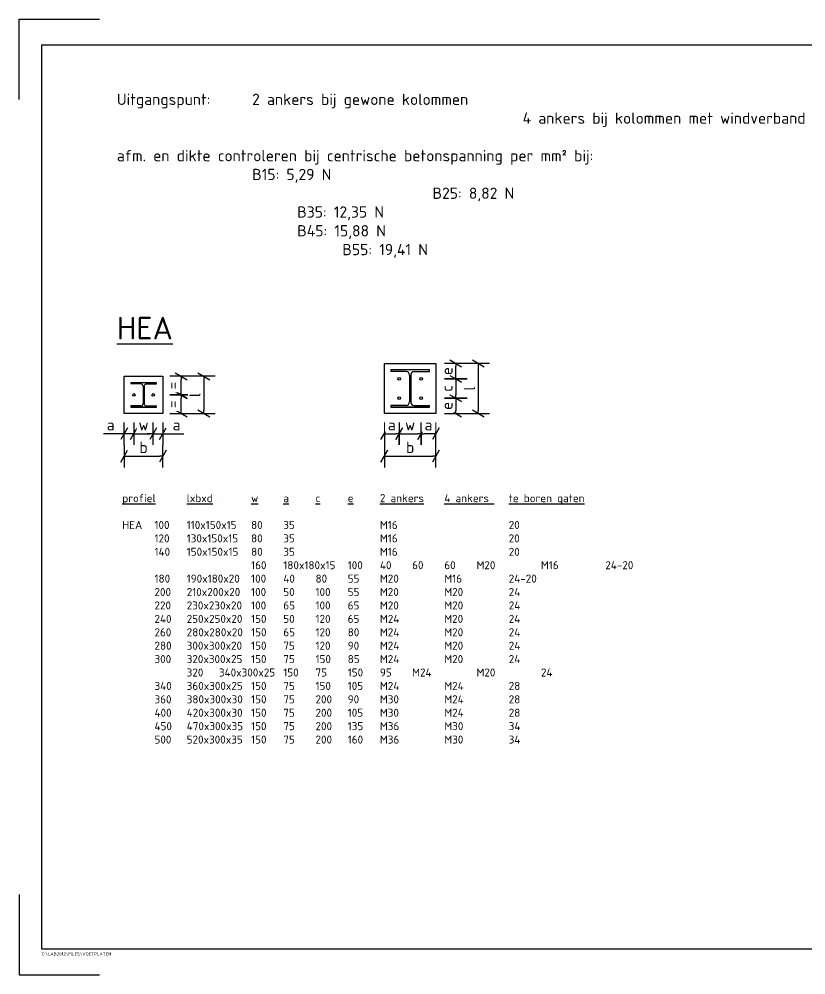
# Model space of a CAD drawing. Header units: millimetres. Extents: x -21000 to 0, y 0 to 14850.
# Drawn here: x -21000 to -8785, y 0 to 14850 of the extents above; entities that cross this region are included whole.
import ezdxf

# ---------------------------------------------------------------- set-up
doc = ezdxf.new("R2010")
doc.units = ezdxf.units.MM
for name, color, linetype in [('AC-0100-SYMBOOL-co-25', 7, 'Continuous'), ('AC-0200-MAAT', 7, 'Continuous'), ('AC-0200-MAAT @ 50', 7, 'Continuous'), ('AC-0300-TEKST-25', 7, 'Continuous'), ('AC-0300-TEKST-35', 2, 'Continuous'), ('AC-0300-TEKST-70', 4, 'Continuous'), ('AC-2100-STAAL-PROF-co-35', 2, 'Continuous')]:
    doc.layers.add(name, color=color, linetype=linetype)
doc.styles.get("Standard").update_dxf_attribs({"font": 'isocpeur.ttf'})
doc.dimstyles.new('STIJL A', dxfattribs={"dimtxt": 3.5, "dimasz": 1, "dimexe": 2.5, "dimexo": 2.5, "dimgap": 1, "dimtad": 1, "dimdec": 0, "dimdsep": 46, "dimtxsty": 'Standard', "dimblk": 'MAATPUNT', "dimcen": 2.5, "dimse1": 1, "dimse2": 1, "dimclrt": 2, "dimadec": 0, "dimazin": 0, "dimtfac": 1, "dimtmove": 0, "dimatfit": 3, "dimldrblk": 'DOT', "dimfxl": 1, "dimtvp": 1, "dimtfill": 1, "dimarcsym": 0})

# ---------------------------------------------------------------- blocks, each defined once
blk = doc.blocks.new('*U8')
at = {"layer": 'AC-2100-STAAL-PROF-co-35'}
for p, q in [((78.7, 180), (0, 180)), ((96.7, 162), (96.7, 28)), ((103.2, 162), (103.2, 28)), ((121.2, 180), (200, 180)), ((78.7, 10), (0, 10)), ((200, 0), (0, 0)), ((121.2, 10), (200, 10))]:
    blk.add_line(p, q, dxfattribs=at)
for points in [[(200, 180), (200, 190), (0, 190), (0, 180)], [(0, 10), (0, 0), (200, 0), (200, 10)]]:
    blk.add_lwpolyline(points, dxfattribs=at)
for centre, start, end in [((78.7, 162), 0, 90), ((121.2, 162), 90, 180), ((78.7, 28), 270, 0), ((121.2, 28), 180, 270)]:
    blk.add_arc(centre, 18, start, end, dxfattribs=at)
at = {"layer": 'AC-2100-STAAL-PROF-co-35', "lineweight": 0}
blk.add_point((100, 95), dxfattribs=at)
blk = doc.blocks.new('*U2')
at = {"layer": 'AC-2100-STAAL-PROF-co-35'}
for p, q in [((118.7, 276), (0, 276)), ((145.7, 249), (145.7, 41)), ((154.2, 249), (154.2, 41)), ((181.2, 276), (300, 276)), ((118.7, 14), (0, 14)), ((300, 0), (0, 0)), ((181.2, 14), (300, 14))]:
    blk.add_line(p, q, dxfattribs=at)
for points in [[(300, 276), (300, 290), (0, 290), (0, 276)], [(0, 14), (0, 0), (300, 0), (300, 14)]]:
    blk.add_lwpolyline(points, dxfattribs=at)
for centre, start, end in [((118.7, 249), 0, 90), ((181.2, 249), 90, 180), ((118.7, 41), 270, 0), ((181.2, 41), 180, 270)]:
    blk.add_arc(centre, 27, start, end, dxfattribs=at)
at = {"layer": 'AC-2100-STAAL-PROF-co-35', "lineweight": 0}
blk.add_point((150, 145), dxfattribs=at)
blk = doc.blocks.new('_Oblique')
at = {"color": 0, "linetype": 'ByBlock', "lineweight": -2}
blk.add_line((-0.5, -0.5), (0.5, 0.5), dxfattribs=at)
blk = doc.blocks.new('MAATPUNT')
for p, q in [((0, -3.5), (0, 3.5)), ((0, 0), (-1, 0))]:
    blk.add_line(p, q)
at = {"xscale": 3.000000000000007, "yscale": 3, "zscale": 3, "rotation": 195.0000000102671}
blk.add_blockref('_Oblique', (0, 0), dxfattribs=at)
blk = doc.blocks.new('*D10')
at = {"layer": 'AC-0200-MAAT', "color": 0, "lineweight": -2}
blk.add_line((-15279, 8409), (-15149, 8409), dxfattribs=at)
at = {"layer": 'Defpoints', "color": 0}
blk.add_point((-15099, 8961), dxfattribs=at)
at = {"layer": 'AC-0200-MAAT', "color": 0, "lineweight": -2, "xscale": 50, "yscale": 50, "zscale": 50, "rotation": 180}
blk.add_blockref('MAATPUNT', (-15329, 8409), dxfattribs=at)
at = {"layer": 'AC-0200-MAAT', "color": 0, "lineweight": -2, "xscale": 50, "yscale": 50, "zscale": 50}
blk.add_blockref('MAATPUNT', (-15099, 8409), dxfattribs=at)
at = {"layer": 'AC-0200-MAAT', "color": 2, "insert": (-15214, 8546), "char_height": 175, "attachment_point": 5, "bg_fill": 3, "box_fill_scale": 1.1, "bg_fill_color": 256, "bg_fill_true_color": 13158600, "bg_fill_transparency": 552}
blk.add_mtext('a', dxfattribs=at)
at = {"layer": 'Defpoints', "color": 0}
for p in [(-15329, 8721), (-15099, 8409)]:
    blk.add_point(p, dxfattribs=at)
blk = doc.blocks.new('_DOT')
at = {"color": 0, "linetype": 'ByBlock', "lineweight": -2}
blk.add_line((-0.5, 0), (-1, 0), dxfattribs=at)
at = {"color": 0, "linetype": 'ByBlock', "const_width": 0.5}
blk.add_lwpolyline([(-0.25, 0, 1), (0.25, 0, 1)], format="xyb", close=True, dxfattribs=at)
blk = doc.blocks.new('*D11')
at = {"layer": 'AC-0200-MAAT', "color": 0, "lineweight": -2}
blk.add_line((-15049, 8409), (-14809, 8409), dxfattribs=at)
at = {"layer": 'Defpoints', "color": 0}
blk.add_point((-14759, 8961), dxfattribs=at)
at = {"layer": 'AC-0200-MAAT', "color": 0, "lineweight": -2, "xscale": 50, "yscale": 50, "zscale": 50, "rotation": 180}
blk.add_blockref('MAATPUNT', (-15099, 8409), dxfattribs=at)
at = {"layer": 'AC-0200-MAAT', "color": 0, "lineweight": -2, "xscale": 50, "yscale": 50, "zscale": 50}
blk.add_blockref('MAATPUNT', (-14759, 8409), dxfattribs=at)
at = {"layer": 'AC-0200-MAAT', "color": 2, "insert": (-14929, 8546), "char_height": 175, "attachment_point": 5, "bg_fill": 3, "box_fill_scale": 1.1, "bg_fill_color": 256, "bg_fill_true_color": 13158600, "bg_fill_transparency": 1422}
blk.add_mtext('w', dxfattribs=at)
at = {"layer": 'Defpoints', "color": 0}
for p in [(-15099, 8721), (-14759, 8409)]:
    blk.add_point(p, dxfattribs=at)
blk = doc.blocks.new('*D12')
at = {"layer": 'AC-0200-MAAT', "color": 0, "lineweight": -2}
blk.add_line((-14579, 8409), (-14709, 8409), dxfattribs=at)
at = {"layer": 'Defpoints', "color": 0}
blk.add_point((-14759, 8961), dxfattribs=at)
at = {"layer": 'AC-0200-MAAT', "color": 0, "lineweight": -2, "xscale": 50, "yscale": 50, "zscale": 50, "rotation": 180}
blk.add_blockref('MAATPUNT', (-14759, 8409), dxfattribs=at)
at = {"layer": 'AC-0200-MAAT', "color": 0, "lineweight": -2, "xscale": 50, "yscale": 50, "zscale": 50}
blk.add_blockref('MAATPUNT', (-14529, 8409), dxfattribs=at)
at = {"layer": 'AC-0200-MAAT', "color": 2, "insert": (-14644, 8546), "char_height": 175, "attachment_point": 5, "bg_fill": 3, "box_fill_scale": 1.1, "bg_fill_color": 256, "bg_fill_true_color": 13158600, "bg_fill_transparency": 1287}
blk.add_mtext('a', dxfattribs=at)
at = {"layer": 'Defpoints', "color": 0}
for p in [(-14529, 8721), (-14759, 8409)]:
    blk.add_point(p, dxfattribs=at)
blk = doc.blocks.new('*D13')
at = {"layer": 'AC-0200-MAAT', "color": 0, "lineweight": -2}
blk.add_line((-15279, 8059), (-14579, 8059), dxfattribs=at)
at = {"layer": 'Defpoints', "color": 0}
for p in [(-15329, 8721), (-14529, 8721), (-14529, 8059)]:
    blk.add_point(p, dxfattribs=at)
at = {"layer": 'AC-0200-MAAT', "color": 0, "lineweight": -2, "xscale": 50, "yscale": 50, "zscale": 50, "rotation": 180}
blk.add_blockref('MAATPUNT', (-15329, 8059), dxfattribs=at)
at = {"layer": 'AC-0200-MAAT', "color": 0, "lineweight": -2, "xscale": 50, "yscale": 50, "zscale": 50}
blk.add_blockref('MAATPUNT', (-14529, 8059), dxfattribs=at)
at = {"layer": 'AC-0200-MAAT', "color": 2, "insert": (-14929, 8196), "char_height": 175, "attachment_point": 5, "bg_fill": 3, "box_fill_scale": 1.1, "bg_fill_color": 256, "bg_fill_true_color": 13158600, "bg_fill_transparency": 1687}
blk.add_mtext('b', dxfattribs=at)
blk = doc.blocks.new('*D17')
at = {"layer": 'AC-0200-MAAT', "color": 0, "lineweight": -2}
for p, q in [((-19418, 8409), (-19690, 8409)), ((-19218, 8409), (-19368, 8409)), ((-19168, 8409), (-19118, 8409))]:
    blk.add_line(p, q, dxfattribs=at)
at = {"layer": 'Defpoints', "color": 0}
for p in [(-19218, 9011), (-19368, 8721), (-19218, 8409)]:
    blk.add_point(p, dxfattribs=at)
at = {"layer": 'AC-0200-MAAT', "color": 0, "lineweight": -2, "xscale": 50, "yscale": 50, "zscale": 50}
blk.add_blockref('MAATPUNT', (-19368, 8409), dxfattribs=at)
at = {"layer": 'AC-0200-MAAT', "color": 0, "lineweight": -2, "xscale": 50, "yscale": 50, "zscale": 50, "rotation": 180}
blk.add_blockref('MAATPUNT', (-19218, 8409), dxfattribs=at)
at = {"layer": 'AC-0200-MAAT', "color": 2, "insert": (-19579, 8546), "char_height": 175, "attachment_point": 5, "bg_fill": 3, "box_fill_scale": 1.1, "bg_fill_color": 256, "bg_fill_true_color": 13158600, "bg_fill_transparency": 2807}
blk.add_mtext('a', dxfattribs=at)
blk = doc.blocks.new('*D14')
at = {"layer": 'AC-0200-MAAT', "color": 0, "lineweight": -2}
blk.add_line((-19168, 8409), (-18968, 8409), dxfattribs=at)
at = {"layer": 'Defpoints', "color": 0}
for p in [(-19218, 9011), (-18918, 9011)]:
    blk.add_point(p, dxfattribs=at)
at = {"layer": 'AC-0200-MAAT', "color": 0, "lineweight": -2, "xscale": 50, "yscale": 50, "zscale": 50, "rotation": 180}
blk.add_blockref('MAATPUNT', (-19218, 8409), dxfattribs=at)
at = {"layer": 'AC-0200-MAAT', "color": 0, "lineweight": -2, "xscale": 50, "yscale": 50, "zscale": 50}
blk.add_blockref('MAATPUNT', (-18918, 8409), dxfattribs=at)
at = {"layer": 'AC-0200-MAAT', "color": 2, "insert": (-19068, 8546), "char_height": 175, "attachment_point": 5, "bg_fill": 3, "box_fill_scale": 1.1, "bg_fill_color": 256, "bg_fill_true_color": 13158600, "bg_fill_transparency": 1432}
blk.add_mtext('w', dxfattribs=at)
at = {"layer": 'Defpoints', "color": 0}
blk.add_point((-18918, 8409), dxfattribs=at)
blk = doc.blocks.new('*D15')
at = {"layer": 'AC-0200-MAAT', "color": 0, "lineweight": -2}
for p, q in [((-18968, 8409), (-19018, 8409)), ((-18918, 8409), (-18768, 8409)), ((-18718, 8409), (-18445, 8409))]:
    blk.add_line(p, q, dxfattribs=at)
at = {"layer": 'Defpoints', "color": 0}
for p in [(-18918, 9011), (-18768, 8721), (-18918, 8409)]:
    blk.add_point(p, dxfattribs=at)
at = {"layer": 'AC-0200-MAAT', "color": 0, "lineweight": -2, "xscale": 50, "yscale": 50, "zscale": 50}
blk.add_blockref('MAATPUNT', (-18918, 8409), dxfattribs=at)
at = {"layer": 'AC-0200-MAAT', "color": 0, "lineweight": -2, "xscale": 50, "yscale": 50, "zscale": 50, "rotation": 180}
blk.add_blockref('MAATPUNT', (-18768, 8409), dxfattribs=at)
at = {"layer": 'AC-0200-MAAT', "color": 2, "insert": (-18556, 8546), "char_height": 175, "attachment_point": 5, "bg_fill": 3, "box_fill_scale": 1.1, "bg_fill_color": 256, "bg_fill_true_color": 13158600, "bg_fill_transparency": 2737}
blk.add_mtext('a', dxfattribs=at)
blk = doc.blocks.new('*D16')
at = {"layer": 'AC-0200-MAAT', "color": 0, "lineweight": -2}
blk.add_line((-19318, 8059), (-18818, 8059), dxfattribs=at)
at = {"layer": 'Defpoints', "color": 0}
for p in [(-19368, 8721), (-18768, 8721), (-18768, 8059)]:
    blk.add_point(p, dxfattribs=at)
at = {"layer": 'AC-0200-MAAT', "color": 0, "lineweight": -2, "xscale": 50, "yscale": 50, "zscale": 50, "rotation": 180}
blk.add_blockref('MAATPUNT', (-19368, 8059), dxfattribs=at)
at = {"layer": 'AC-0200-MAAT', "color": 0, "lineweight": -2, "xscale": 50, "yscale": 50, "zscale": 50}
blk.add_blockref('MAATPUNT', (-18768, 8059), dxfattribs=at)
at = {"layer": 'AC-0200-MAAT', "color": 2, "insert": (-19068, 8196), "char_height": 175, "attachment_point": 5, "bg_fill": 3, "box_fill_scale": 1.1, "bg_fill_color": 256, "bg_fill_true_color": 13158600, "bg_fill_transparency": 1712}
blk.add_mtext('b', dxfattribs=at)
blk = doc.blocks.new('*D18')
at = {"layer": 'AC-0200-MAAT', "color": 0, "lineweight": -2}
blk.add_line((-18483, 8771), (-18483, 8961), dxfattribs=at)
at = {"layer": 'Defpoints', "color": 0}
for p in [(-19220, 9011), (-19070, 8721)]:
    blk.add_point(p, dxfattribs=at)
at = {"layer": 'AC-0200-MAAT', "color": 0, "lineweight": -2, "xscale": 50, "yscale": 50, "zscale": 50}
for p, rotation in [((-18483, 9011), 90), ((-18483, 8721), 270)]:
    blk.add_blockref('MAATPUNT', p, dxfattribs=dict(at, rotation=rotation))
at = {"layer": 'AC-0200-MAAT', "color": 2, "insert": (-18621, 8866), "char_height": 175, "attachment_point": 5, "rotation": 90, "bg_fill": 3, "box_fill_scale": 1.1, "bg_fill_color": 256, "bg_fill_true_color": 13158600, "bg_fill_transparency": 1412}
blk.add_mtext('=', dxfattribs=at)
at = {"layer": 'Defpoints', "color": 0}
blk.add_point((-18483, 9011), dxfattribs=at)
blk = doc.blocks.new('*D19')
at = {"layer": 'AC-0200-MAAT', "color": 0, "lineweight": -2}
blk.add_line((-18483, 9061), (-18483, 9251), dxfattribs=at)
at = {"layer": 'Defpoints', "color": 0}
blk.add_point((-19070, 9301), dxfattribs=at)
at = {"layer": 'AC-0200-MAAT', "color": 0, "lineweight": -2, "xscale": 50, "yscale": 50, "zscale": 50}
for p, rotation in [((-18483, 9301), 90), ((-18483, 9011), 270)]:
    blk.add_blockref('MAATPUNT', p, dxfattribs=dict(at, rotation=rotation))
at = {"layer": 'AC-0200-MAAT', "color": 2, "insert": (-18621, 9156), "char_height": 175, "attachment_point": 5, "rotation": 90, "bg_fill": 3, "box_fill_scale": 1.1, "bg_fill_color": 256, "bg_fill_true_color": 13158600, "bg_fill_transparency": 1897}
blk.add_mtext('=', dxfattribs=at)
at = {"layer": 'Defpoints', "color": 0}
for p in [(-18483, 9301), (-18489, 9011)]:
    blk.add_point(p, dxfattribs=at)
blk = doc.blocks.new('*D20')
at = {"layer": 'AC-0200-MAAT', "color": 0, "lineweight": -2}
blk.add_line((-18133, 9251), (-18133, 8771), dxfattribs=at)
at = {"layer": 'Defpoints', "color": 0}
for p in [(-19070, 9301), (-19070, 8721), (-18133, 8721)]:
    blk.add_point(p, dxfattribs=at)
at = {"layer": 'AC-0200-MAAT', "color": 0, "lineweight": -2, "xscale": 50, "yscale": 50, "zscale": 50}
for p, rotation in [((-18133, 9301), 90), ((-18133, 8721), 270)]:
    blk.add_blockref('MAATPUNT', p, dxfattribs=dict(at, rotation=rotation))
at = {"layer": 'AC-0200-MAAT', "color": 2, "insert": (-18271, 9011), "char_height": 175, "attachment_point": 5, "rotation": 90, "bg_fill": 3, "box_fill_scale": 1.1, "bg_fill_color": 256, "bg_fill_true_color": 13158600, "bg_fill_transparency": 2827}
blk.add_mtext('l', dxfattribs=at)
blk = doc.blocks.new('*D21')
at = {"layer": 'AC-0200-MAAT', "color": 0, "lineweight": -2}
blk.add_line((-14221, 9311), (-14221, 9451), dxfattribs=at)
at = {"layer": 'Defpoints', "color": 0}
blk.add_point((-14759, 9261), dxfattribs=at)
at = {"layer": 'AC-0200-MAAT', "color": 0, "lineweight": -2, "xscale": 50, "yscale": 50, "zscale": 50}
for p, rotation in [((-14221, 9501), 90), ((-14221, 9261), 270)]:
    blk.add_blockref('MAATPUNT', p, dxfattribs=dict(at, rotation=rotation))
at = {"layer": 'AC-0200-MAAT', "color": 2, "insert": (-14358, 9381), "char_height": 175, "attachment_point": 5, "rotation": 90, "bg_fill": 3, "box_fill_scale": 1.1, "bg_fill_color": 256, "bg_fill_true_color": 13158600, "bg_fill_transparency": 1752}
blk.add_mtext('e', dxfattribs=at)
at = {"layer": 'Defpoints', "color": 0}
for p in [(-14529, 9501), (-14221, 9501)]:
    blk.add_point(p, dxfattribs=at)
blk = doc.blocks.new('*D22')
at = {"layer": 'AC-0200-MAAT', "color": 0, "lineweight": -2}
blk.add_line((-14221, 9211), (-14221, 9011), dxfattribs=at)
at = {"layer": 'Defpoints', "color": 0}
for p in [(-14759, 9261), (-14759, 8961)]:
    blk.add_point(p, dxfattribs=at)
at = {"layer": 'AC-0200-MAAT', "color": 0, "lineweight": -2, "xscale": 50, "yscale": 50, "zscale": 50}
for p, rotation in [((-14221, 9261), 90), ((-14221, 8961), 270)]:
    blk.add_blockref('MAATPUNT', p, dxfattribs=dict(at, rotation=rotation))
at = {"layer": 'AC-0200-MAAT', "color": 2, "insert": (-14358, 9111), "char_height": 175, "attachment_point": 5, "rotation": 90, "bg_fill": 3, "box_fill_scale": 1.1, "bg_fill_color": 256, "bg_fill_true_color": 13158600, "bg_fill_transparency": 1887}
blk.add_mtext('c', dxfattribs=at)
at = {"layer": 'Defpoints', "color": 0}
blk.add_point((-14221, 8961), dxfattribs=at)
blk = doc.blocks.new('*D23')
at = {"layer": 'AC-0200-MAAT', "color": 0, "lineweight": -2}
blk.add_line((-14221, 8911), (-14221, 8771), dxfattribs=at)
at = {"layer": 'Defpoints', "color": 0}
for p in [(-14759, 8961), (-3951, 8721)]:
    blk.add_point(p, dxfattribs=at)
at = {"layer": 'AC-0200-MAAT', "color": 0, "lineweight": -2, "xscale": 50, "yscale": 50, "zscale": 50}
for p, rotation in [((-14221, 8961), 90), ((-14221, 8721), 270)]:
    blk.add_blockref('MAATPUNT', p, dxfattribs=dict(at, rotation=rotation))
at = {"layer": 'AC-0200-MAAT', "color": 2, "insert": (-14358, 8841), "char_height": 175, "attachment_point": 5, "rotation": 90, "bg_fill": 3, "box_fill_scale": 1.1, "bg_fill_color": 256, "bg_fill_true_color": 13158600, "bg_fill_transparency": 3672}
blk.add_mtext('e', dxfattribs=at)
at = {"layer": 'Defpoints', "color": 0}
blk.add_point((-14221, 8721), dxfattribs=at)
blk = doc.blocks.new('*D24')
at = {"layer": 'AC-0200-MAAT', "color": 0, "lineweight": -2}
blk.add_line((-13871, 9451), (-13871, 8771), dxfattribs=at)
at = {"layer": 'Defpoints', "color": 0}
for p in [(-14529, 9501), (-14529, 8721), (-13871, 8721)]:
    blk.add_point(p, dxfattribs=at)
at = {"layer": 'AC-0200-MAAT', "color": 0, "lineweight": -2, "xscale": 50, "yscale": 50, "zscale": 50}
for p, rotation in [((-13871, 9501), 90), ((-13871, 8721), 270)]:
    blk.add_blockref('MAATPUNT', p, dxfattribs=dict(at, rotation=rotation))
at = {"layer": 'AC-0200-MAAT', "color": 2, "insert": (-14008, 9111), "char_height": 175, "attachment_point": 5, "rotation": 90, "bg_fill": 3, "box_fill_scale": 1.1, "bg_fill_color": 256, "bg_fill_true_color": 13158600, "bg_fill_transparency": 672}
blk.add_mtext('l', dxfattribs=at)
blk = doc.blocks.new('A3')
at = {"color": 1}
for points in [[(-420.00236, 272), (-420.00236, 297), (-395.00236, 297)], [(-420.00236, 25), (-420.00236, 0), (-395.00236, 0)]]:
    blk.add_lwpolyline(points, dxfattribs=at)
at = {"color": 4}
blk.add_lwpolyline([(-413.00236, 289), (-7, 289), (-7, 8), (-413.00236, 8)], close=True, dxfattribs=at)
at = {"color": 1, "insert": (-413.00236, 7), "char_height": 1, "attachment_point": 1}
blk.add_mtext('C:\\\\LAB2012\\\\FILES\\\\VOETPLATEN', dxfattribs=at)

msp = doc.modelspace()

# ---------------------------------------------------------------- linework, layer by layer
at = {"layer": 'AC-2100-STAAL-PROF-co-35'}
for points in [[(-15328.9, 9500.8), (-14528.9, 9500.8), (-14528.9, 8720.8), (-15328.9, 8720.8)], [(-19367.6, 9300.8), (-18767.6, 9300.8), (-18767.6, 8720.8), (-19367.6, 8720.8)]]:
    msp.add_lwpolyline(points, close=True, dxfattribs=at)
for centre in [(-15098.9, 9260.8), (-14758.9, 9260.8), (-19217.6, 9010.8), (-18917.6, 9010.8), (-15098.9, 8960.8), (-14758.9, 8960.8)]:
    msp.add_circle(centre, 20, dxfattribs=at)

# ---------------------------------------------------------------- block references
at = {"layer": 'AC-2100-STAAL-PROF-co-35', "xscale": 2, "yscale": 2, "zscale": 2}
for name, p in [('*U2', (-15228.9, 8820.8)), ('*U8', (-19267.6, 8820.8))]:
    msp.add_blockref(name, p, dxfattribs=at)

# ---------------------------------------------------------------- texts
at = {"layer": 'AC-0300-TEKST-25', "insert": (-19398.3, 7469.5), "char_height": 125, "attachment_point": 1}
msp.add_mtext('{\\Lprofiel^Ilxbxd^I^Iw^Ia^Ic^Ie^I2 ankers^I4 ankers ^Ite boren gaten\\P}\\PHEA ^I100^I110x150x15^I80^I35^I^I^IM16^I^I^I^I20\\P ^I120^I130x150x15^I80^I35^I^I^IM16^I^I^I^I20\\P ^I140^I150x150x15^I80^I35^I^I^IM16^I^I^I^I20\\P^I^I^I ^I160^I180x180x15^I100^I40^I60^I60^IM20^I^IM16^I^I24-20\\P ^I180^I190x180x20^I100^I40^I80^I55^IM20^I^IM16^I^I24-20\\P ^I200^I210x200x20^I100^I50^I100^I55^IM20^I^IM20^I^I24\\P ^I220^I230x230x20^I100^I65^I100^I65^IM20^I^IM20^I^I24\\P ^I240^I250x250x20^I150^I50^I120^I65^IM24^I^IM20^I^I24\\P ^I260^I280x280x20^I150^I65^I120^I80^IM24^I^IM20^I^I24\\P ^I280^I300x300x20^I150^I75^I120^I90^IM24^I^IM20^I^I24\\P ^I300^I320x300x25^I150^I75^I150^I85^IM24^I^IM20^I^I24\\P^I ^I320^I340x300x25 ^I150^I75^I150^I95^IM24^I^IM20^I^I24\\P ^I340^I360x300x25^I150^I75^I150^I105^IM24^I^IM24^I^I28\\P ^I360^I380x300x30^I150^I75^I200^I90^IM30^I^IM24^I^I28\\P ^I400^I420x300x30^I150^I75^I200^I105^IM30^I^IM24^I^I28\\P ^I450^I470x300x35^I150^I75^I200^I135^IM36^I^IM30^I^I34\\P ^I500^I520x300x35^I150^I75^I200^I160^IM36^I^IM30^I^I34', dxfattribs=at)
at = {"layer": 'AC-0300-TEKST-35', "insert": (-19482.3, 13691), "char_height": 175, "attachment_point": 1}
msp.add_mtext('Uitgangspunt: ^I2 ankers bij gewone kolommen\\P^I^I^I^I^I^I ^I^I^I4 ankers bij kolommen met windverband\\P\\Pafm. en dikte controleren bij centrische betonspanning per mm² bij:\\P ^I^I^IB15: 5,29 N\\P^I^I^I^I ^I^I^IB25: 8,82 N\\P^I ^I^I^IB35: 12,35 N\\P^I ^I^I^IB45: 15,88 N\\P^I^I ^I ^I^IB55: 19,41 N', dxfattribs=at)
at = {"layer": 'AC-0300-TEKST-70', "insert": (-19482.3, 10224), "char_height": 350, "attachment_point": 1}
msp.add_mtext('{\\LHEA}', dxfattribs=at)

# ---------------------------------------------------------------- next in the draw order: dimensions: what is measured, and where the dimension line sits
at = {"layer": 'AC-0200-MAAT @ 50'}
dim = msp.add_linear_dim(base=(-14220.6, 9500.8), p1=(-14758.9, 9260.8), p2=(-14528.9, 9500.8), angle=90, text='e', dimstyle='STIJL A', override={"dimscale": 50, "dimtix": 0, "dimtofl": 1, "dimtmove": 0, "dimatfit": 3}, dxfattribs=at)
dim.commit()
dim.dimension.update_dxf_attribs({"geometry": '*D21', "text_midpoint": (-14358.1, 9380.8)})
dim = msp.add_linear_dim(base=(-19217.6, 8408.9), p1=(-19367.6, 8720.8), p2=(-19217.6, 9010.8), text='a', dimstyle='STIJL A', override={"dimscale": 50, "dimtix": 0, "dimtofl": 1, "dimtmove": 0, "dimatfit": 3}, dxfattribs=at)
dim.commit()
dim.dimension.update_dxf_attribs({"geometry": '*D17', "text_midpoint": (-19578.8, 8408.9), "dimtype": 160})
dim = msp.add_linear_dim(base=(-15098.9, 8408.9), p1=(-15328.9, 8720.8), p2=(-15098.9, 8960.8), text='a', dimstyle='STIJL A', override={"dimscale": 50, "dimtix": 0, "dimtofl": 1, "dimtmove": 0, "dimatfit": 3}, dxfattribs=at)
dim.commit()
dim.dimension.update_dxf_attribs({"geometry": '*D10', "text_midpoint": (-15213.9, 8546.4)})

# ---------------------------------------------------------------- next in the draw order: dimensions: what is measured, and where the dimension line sits
for base, p1, p2, picture, middle in [((-18917.6, 8408.9), (-19217.6, 9010.8), (-18917.6, 9010.8), '*D14', (-19067.6, 8546.4)), ((-14758.9, 8408.9), (-15098.9, 8720.8), (-14758.9, 8960.8), '*D11', (-14928.9, 8546.4))]:
    dim = msp.add_linear_dim(base=base, p1=p1, p2=p2, text='w', dimstyle='STIJL A', override={"dimscale": 50, "dimtix": 0, "dimtofl": 1, "dimtmove": 0, "dimatfit": 3}, dxfattribs=at)
    dim.commit()
    dim.dimension.update_dxf_attribs({"geometry": picture, "text_midpoint": middle})

# ---------------------------------------------------------------- next in the draw order: dimensions: what is measured, and where the dimension line sits
dim = msp.add_linear_dim(base=(-18917.6, 8408.9), p1=(-18767.6, 8720.8), p2=(-18917.6, 9010.8), angle=180, text='a', dimstyle='STIJL A', override={"dimscale": 50, "dimtix": 0, "dimtofl": 1, "dimtmove": 0, "dimatfit": 3}, dxfattribs=at)
dim.commit()
dim.dimension.update_dxf_attribs({"geometry": '*D15', "text_midpoint": (-18556.3, 8408.9), "dimtype": 160})
dim = msp.add_linear_dim(base=(-14758.9, 8408.9), p1=(-14528.9, 8720.8), p2=(-14758.9, 8960.8), angle=180, text='a', dimstyle='STIJL A', override={"dimscale": 50, "dimtix": 0, "dimtofl": 1, "dimtmove": 0, "dimatfit": 3}, dxfattribs=at)
dim.commit()
dim.dimension.update_dxf_attribs({"geometry": '*D12', "text_midpoint": (-14643.9, 8546.4)})

# ---------------------------------------------------------------- next in the draw order: dimensions: what is measured, and where the dimension line sits
dim = msp.add_linear_dim(base=(-14220.6, 8960.8), p1=(-14758.9, 9260.8), p2=(-14758.9, 8960.8), angle=90, text='c', dimstyle='STIJL A', override={"dimscale": 50, "dimtix": 0, "dimtofl": 1, "dimtmove": 0, "dimatfit": 3}, dxfattribs=at)
dim.commit()
dim.dimension.update_dxf_attribs({"geometry": '*D22', "text_midpoint": (-14358.1, 9110.8)})
for base, p1, p2, picture, middle in [((-18767.6, 8058.9), (-19367.6, 8720.8), (-18767.6, 8720.8), '*D16', (-19067.6, 8196.4)), ((-14528.9, 8058.9), (-15328.9, 8720.8), (-14528.9, 8720.8), '*D13', (-14928.9, 8196.4))]:
    dim = msp.add_linear_dim(base=base, p1=p1, p2=p2, text='b', dimstyle='STIJL A', override={"dimscale": 50, "dimtix": 0, "dimtofl": 1, "dimtmove": 0, "dimatfit": 3}, dxfattribs=at)
    dim.commit()
    dim.dimension.update_dxf_attribs({"geometry": picture, "text_midpoint": middle})

# ---------------------------------------------------------------- next in the draw order: dimensions: what is measured, and where the dimension line sits
for base, p1, p2, text, picture, middle in [((-18483.2, 9010.8), (-19070.1, 8720.8), (-19220.1, 9010.8), '=', '*D18', (-18483.2, 8865.8)), ((-14220.6, 8720.8), (-14758.9, 8960.8), (-3951, 8720.8), 'e', '*D23', (-14220.6, 8840.8))]:
    dim = msp.add_linear_dim(base=base, p1=p1, p2=p2, angle=90, text=text, dimstyle='STIJL A', override={"dimscale": 50, "dimtix": 0, "dimtofl": 1, "dimtmove": 0, "dimatfit": 3}, dxfattribs=at)
    dim.commit()
    dim.dimension.update_dxf_attribs({"geometry": picture, "text_midpoint": middle, "dimtype": 160})

# ---------------------------------------------------------------- next in the draw order: dimensions: what is measured, and where the dimension line sits
for base, p1, p2, text, picture, middle in [((-13870.6, 8720.8), (-14528.9, 9500.8), (-14528.9, 8720.8), 'l', '*D24', (-14008.1, 9110.8)), ((-18483.2, 9300.8), (-18488.9, 9010.8), (-19070.1, 9300.8), '=', '*D19', (-18620.7, 9155.8))]:
    dim = msp.add_linear_dim(base=base, p1=p1, p2=p2, angle=90, text=text, dimstyle='STIJL A', override={"dimscale": 50, "dimtix": 0, "dimtofl": 1, "dimtmove": 0, "dimatfit": 3}, dxfattribs=at)
    dim.commit()
    dim.dimension.update_dxf_attribs({"geometry": picture, "text_midpoint": middle})

# ---------------------------------------------------------------- next in the draw order: dimensions: what is measured, and where the dimension line sits
dim = msp.add_linear_dim(base=(-18133.2, 8720.8), p1=(-19070.1, 9300.8), p2=(-19070.1, 8720.8), angle=90, text='l', dimstyle='STIJL A', override={"dimscale": 50, "dimtix": 0, "dimtofl": 1, "dimtmove": 0, "dimatfit": 3}, dxfattribs=at)
dim.commit()
dim.dimension.update_dxf_attribs({"geometry": '*D20', "text_midpoint": (-18270.7, 9010.8)})

# ---------------------------------------------------------------- next in the draw order: block references
at = {"layer": 'AC-0100-SYMBOOL-co-25', "xscale": 50, "yscale": 50, "zscale": 50}
msp.add_blockref('A3', (0, 0), dxfattribs=at)

doc.saveas('drawing.dxf')
